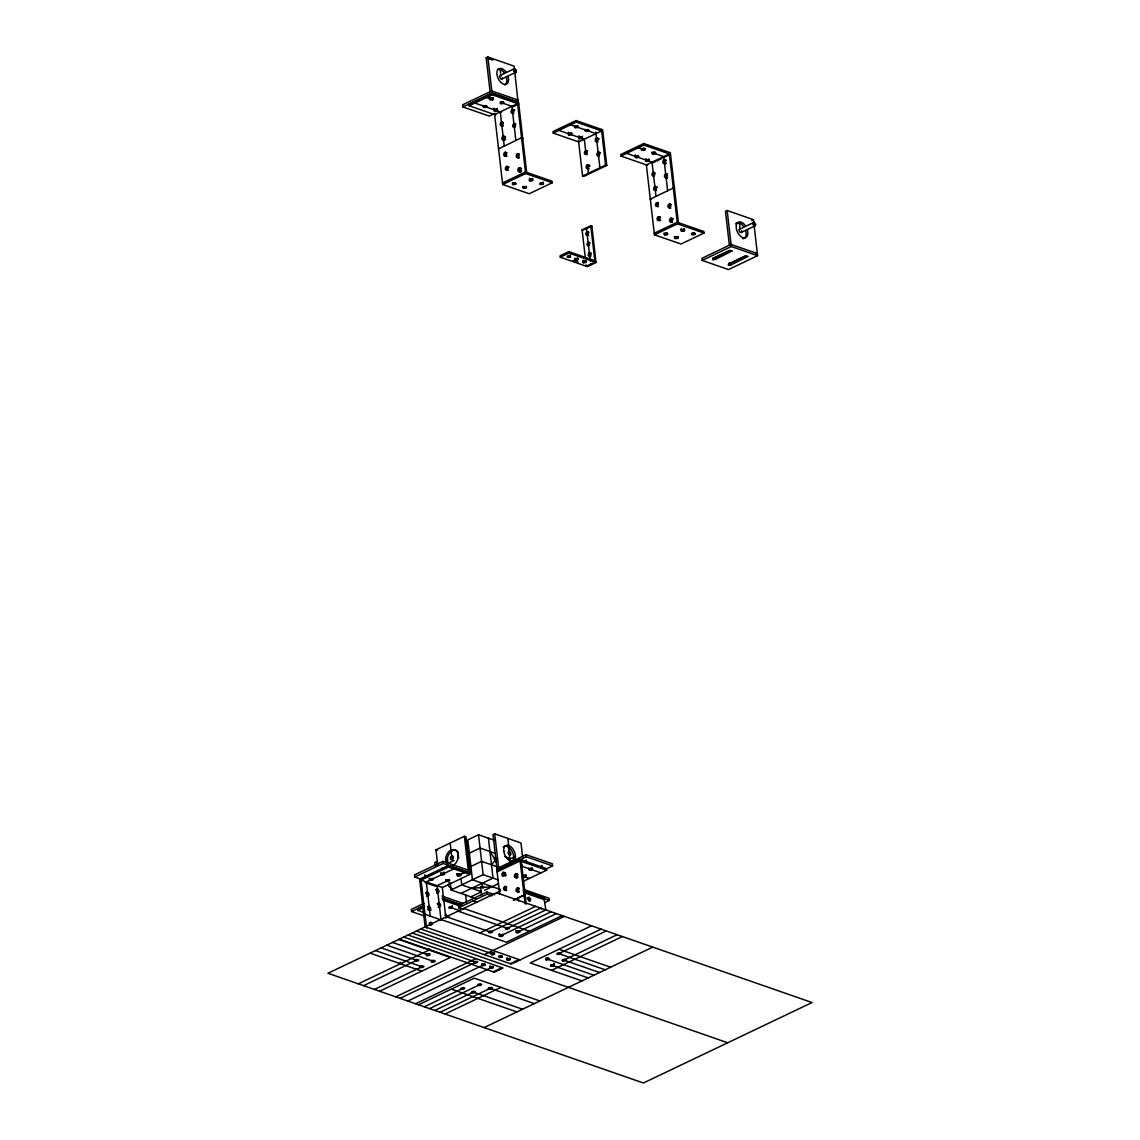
<?xml version="1.0" encoding="UTF-8"?>
<svg xmlns="http://www.w3.org/2000/svg" width="1140" height="1140" viewBox="0 0 1140 1140"><rect width="100%" height="100%" fill="white"/><g stroke="black" fill="none" stroke-linecap="round" stroke-linejoin="round"><path stroke-width="1.5" d="M482.334 883.215L481.935 887.49L492.238 886.664M493.078 97.513L491.768 98.411M467.87 856.154L469.352 853.176M526.096 875.035L525.412 875.634A1.952 0.798 -6.6 0 1 522.69 875.805M489.958 851.509L494.432 858.605A1.952 1.14 64.5 0 0 494.888 860.814A1.952 1.14 64.5 0 0 496.499 861.64M491.497 864.818L495.672 859.888M495.9 109.454L497.325 108.785L495.9 109.454A1.952 0.798 -6.6 0 1 493.534 108.884M460.403 873.895L457.055 873.995M589.993 165.984A1.952 1.354 -70.8 0 0 588.511 165.215L588.154 165.428A1.952 1.354 -70.8 0 0 588.782 168.805M642.034 149.041L641.692 149.226A1.952 0.798 -6.6 0 0 641.962 150.238A1.952 0.798 -6.6 0 0 644.513 150.024L644.855 149.839A1.952 0.798 -6.6 0 0 644.584 148.813A1.952 0.798 -6.6 0 0 642.034 149.041L638.286 147.787M644.684 148.286L644.342 148.471A1.952 0.798 -6.6 0 1 642.433 148.784M438.857 903.393L438.587 903.55A1.952 0.798 -6.6 0 0 439.499 904.661M522.761 876.404L523.103 876.218A1.952 0.798 -6.6 0 1 525.654 875.99A1.952 0.798 -6.6 0 1 525.925 877.002L525.583 877.187A1.952 0.798 -6.6 0 1 522.59 877.202M490.086 91.713L486.167 57.812L487.863 57L514.154 66.148L518.059 102.287M500.189 75.454L514.097 68.813M501.857 78.974L515.764 72.333A1.952 1.14 64.5 0 0 515.423 69.284A1.952 1.14 64.5 0 0 513.627 70.124A1.952 1.14 64.5 0 0 515.764 72.333M491.796 90.901L462.655 104.795L462.897 106.918L489.188 116.066L495.059 113.259M462.897 106.918L492.038 93.01L518.33 102.158M526.666 172.382L518.572 102.472L492.024 93.238L469.024 104.21L469.21 105.764L495.757 114.998M469.21 105.764L492.209 94.791L518.757 104.025M516.377 100.862L518.073 100.035L491.682 90.958M517.332 104.709L513.071 106.733L503.353 103.355L503.168 101.802M498.565 148.841L521.55 137.726L522.704 138.139M578.465 140.363L582.583 176.03L583.751 176.429L606.751 165.457L602.618 129.803L576.071 120.555L553.071 131.528L553.256 133.095L578.65 141.916L601.635 130.943L576.241 122.108L553.256 133.095M525.683 173.537L517.603 103.626L494.603 114.599L502.683 184.509L525.683 173.537L552.245 182.77L552.059 181.217L525.511 171.983L502.512 182.956L503.666 183.355M552.245 182.77L529.245 193.743L502.683 184.509M678.428 222.671L670.334 152.76L643.786 143.526L620.787 154.499L620.958 156.052L647.52 165.286M620.958 156.052L643.957 145.079L670.505 154.313L664.834 157.021M582.583 176.03L605.582 165.058L606.751 165.457M661.927 158.417L653.192 162.578L648.717 161.025L648.546 159.472M585.333 257.839L582.098 229.881L590.791 225.734L591.845 226.105L596.049 262.471L587.371 266.618L560.282 257.198L560.125 255.787L568.817 251.641L594.838 260.69M584.606 229.553L591.845 226.105M650.313 199.144L673.298 188.029L674.452 188.428M560.282 257.198L568.974 253.052L596.049 262.471M677.445 223.825L669.351 153.914L646.351 164.887L654.446 234.797L677.445 223.825L703.993 233.059L703.822 231.506L677.26 222.272L654.26 233.244L655.429 233.643M755.663 254.363L757.373 253.55L730.968 244.459L701.955 258.31L702.197 260.433L728.489 269.567L757.615 255.673L753.44 219.664L727.163 210.515L725.453 211.328L729.372 245.228M703.993 233.059L680.993 244.031L654.446 234.797M751.745 220.476L753.44 219.664M741.656 228.228L754.024 222.329L754.438 225.863M741.143 232.489L755.065 225.848A1.952 1.14 64.5 0 0 754.709 222.785A1.952 1.14 64.5 0 0 752.913 223.639A1.952 1.14 64.5 0 0 755.065 225.848M702.197 260.433L731.324 246.525L757.615 255.673M713.512 258.067L730.056 250.173M714.965 259.607L732.336 250.857L729.572 250.772L712.714 258.823C711.773 262.072 718.072 257.07 713.099 257.797M729.272 263.554L730.498 262.969C733.362 265.734 726.579 266.09 728.489 264.309L745.346 256.258L748.097 256.343L730.74 265.093M732.037 262.243L745.831 255.659M437.746 865.089L435.979 849.827L464.379 836.29L465.947 836.831L470.122 872.855L443.147 863.465L414.761 877.016L420.19 878.897M495.017 840.508L478.515 834.765L467.813 839.866L472.43 879.767L500.489 889.528M522.776 858.235L521.009 842.987L494.717 833.839L493.022 834.651L497.183 870.675L526.324 856.767L552.601 865.915L552.359 863.792L526.024 854.687L496.94 868.552M442.961 861.37L414.518 874.893L414.803 877.031M454.076 860.458L447.963 863.379L447.393 858.392M466.303 854.63L480.054 848.06L494.903 853.233M426.588 928.031L421.045 880.137L442.334 887.533L469.766 874.451L469.595 872.898L448.291 865.488L419.62 879.168L425.135 926.92L520.039 959.909M419.791 880.721L448.476 867.041L469.766 874.451M432.716 878.897L441.237 874.836L441.066 873.283M453.734 868.88L444.073 873.482L443.902 871.929M470.891 866.471L481.593 861.37L498.095 867.113M460.532 874.523L464.507 872.627M426.246 892.791L427.486 892.207L426.303 881.961L429.88 880.251L429.239 878.384L430.549 878.84A1.952 0.798 -6.6 0 0 432.758 878.285M426.645 896.325L427.899 895.727L429.125 906.328L427.87 906.913M436.606 893.019L437.86 892.421L439.085 903.008L437.831 903.607M508.796 859.546L515.109 856.539M450.272 883.329L451.041 889.969L483.132 874.665L497.981 879.838M423.895 903.407L411.312 909.406L411.554 911.53L424.693 916.104M499.676 894.088L496.94 870.361L519.94 859.389L546.488 868.623L546.659 870.176L523.659 881.149M411.554 911.53L423.824 905.673M423.809 905.901L417.682 908.822L417.853 910.376L424.208 912.584M497.111 871.915L520.111 860.942L546.659 870.176M417.853 910.376L423.539 907.668M460.945 893.418L493.022 878.114L488.419 838.214M428.284 910.447L429.538 909.848L430.25 916.076M438.245 907.141L439.499 906.542L441.023 919.823M423.738 914.836L424.992 914.237L441.394 920.08M423.767 914.978L425.006 914.38M483.36 886.806L480.624 887.034L481.622 895.684M470.849 896.866L481.536 891.765L461.743 884.868L460.973 878.227M484.6 890.297L498.351 883.742M494.732 894.8L486.851 892.05L458.451 905.602L458.707 907.725L463.439 909.364M526.01 875.207L522.619 875.648M458.707 907.725L487.094 894.173L491.825 895.826M429.737 923.015L430.991 922.431M544.934 869.578L552.601 865.915M500.603 890.839L327.95 973.261L643.402 1083L812.051 1002.53L496.598 892.791M513.328 900.173L524.058 895.057L525.212 895.456M514.026 899.987L524.072 895.185L525.226 895.598M527.806 898.021L529.06 897.422M358.316 983.834L429.139 950.048L428.953 948.494M543.98 898.548L545.903 910.062M363.575 985.658L416.784 960.279L381.159 947.881M479.812 932.99L535.615 906.371M544.678 902.695L549.409 900.429L549.11 898.292L523.759 889.485M540.616 908.11L490.414 932.05L446.41 916.745M374.419 989.435L421.957 966.748L375.488 950.589M545.875 909.934L507.386 928.302L458.123 911.159M379.62 991.244L450.428 957.457L398.758 939.474M501.001 935.683L551.119 911.758M517.902 931.95L556.377 913.596M562.163 915.605L506.359 942.224L440.795 919.424M395.765 996.859L475.922 958.612M484.272 954.636L564.428 916.389M400.026 998.341L475.836 962.174L403.76 937.094M407.807 1001.048L483.617 964.882M415.587 1003.756L491.397 967.589M418.537 1004.782L474.34 978.149L539.904 1000.963M493.264 971.807L501.942 967.675M510.293 963.685L518.985 959.538M591.503 925.808L511.347 964.055L416.456 931.038M424.308 1006.791L462.797 988.423M429.566 1008.615L479.698 984.703M601.079 929.143L530.271 962.93L581.942 980.899M434.825 1010.439L473.314 992.085L522.576 1009.228M606.28 930.952L558.743 953.624L605.212 969.798M440.083 1012.277L490.286 988.323L534.289 1003.627M445.084 1014.016L500.887 987.383M617.125 934.715L563.915 960.108L599.54 972.506M551.561 970.34L622.383 936.553M484.101 1027.582L652.75 947.112M513.898 71.065L515.978 70.096M543.267 182.201A1.952 0.798 -6.6 0 1 542.768 182.614L542.369 182.785A1.952 0.798 -6.6 0 1 540.446 182.97M542.953 184.167L542.555 184.338A1.952 0.798 -6.6 0 1 540.047 184.381A1.952 0.798 -6.6 0 1 540.175 183.326L540.574 183.155A1.952 0.798 -6.6 0 1 543.082 183.113A1.952 0.798 -6.6 0 1 542.953 184.167L542.697 182.642M694.702 234.455L694.303 234.626A1.952 0.798 -6.6 0 1 691.795 234.669A1.952 0.798 -6.6 0 1 691.937 233.614L692.336 233.444A1.952 0.798 -6.6 0 1 694.844 233.401A1.952 0.798 -6.6 0 1 694.702 234.455L694.445 232.931M730.498 262.969L728.873 263.283M524.058 861.256C526.666 859.56 527.492 864.035 526.067 859.931M539.833 866.742C542.441 865.046 543.267 869.535 541.842 865.417M471.632 888.317L479.997 887.647M430.549 878.84L429.709 878.698M444.6 867.654L442.249 867.839L442.163 868.823M427.571 875.777C425.006 874.508 424.137 879.068 424.878 874.822M486.167 57.812L492.736 60.092M570.57 124.83L575.201 126.44M585.718 130.088L577.823 127.352L577.638 125.799M595.964 133.665L588.34 131L588.154 129.447A1.952 0.798 -6.6 0 1 584.962 129.347M486.524 97.499L490.214 98.781L490.029 97.228M665.204 160.198L664.05 159.799L663.68 156.622L655.101 153.643L654.93 152.09M597.631 138.51L596.476 138.111L595.778 132.097M513.442 109.91L512.288 109.511L511.917 106.334M665.603 163.733L664.449 163.334L665.674 173.921L666.829 174.335M598.044 142.044L596.89 141.645L598.115 152.233L599.269 152.632M513.855 113.444L512.701 113.045L513.926 123.633L515.081 124.032M626.644 153.344L635.578 156.451L635.393 154.898M558.928 130.373L568.817 133.822L568.632 132.268M474.881 103.056L483.816 106.163M501.429 112.29L496.969 110.737L496.784 109.184M654.374 172.824L653.22 172.411L652.037 162.179M667.242 177.854L666.088 177.455L667.627 190.736M586.815 151.121L585.647 150.722L584.321 139.208L581.956 138.396L581.77 136.843M502.626 122.536L501.457 122.123L500.275 111.891M586.06 154.256L587.214 154.655M673.312 188.171L674.481 188.57M521.564 137.869L522.719 138.282M656.013 186.946L654.859 186.547L653.633 175.945A1.952 1.354 -70.8 0 1 654.745 172.71M587.285 164.858L588.44 165.257M504.251 136.657L503.096 136.244L501.871 125.657L503.025 126.055A1.952 1.354 -70.8 0 0 503.396 125.828M752.913 223.639L755.549 224.552M656.426 190.48L655.258 190.066L655.985 196.294M588.853 168.777L587.699 168.364A1.952 1.354 -70.8 0 1 587 165.029L587.356 164.816A1.952 1.354 -70.8 0 1 587.984 168.193L588.269 173.323M504.664 140.177L503.51 139.778L504.222 145.991M669.18 204.145L670.334 204.559M650.299 199.001L651.453 199.4M517.418 153.857L518.572 154.256M656.711 202.649L657.88 203.048M669.579 207.68L670.748 208.079M504.963 152.347L506.117 152.76M517.831 157.391L518.985 157.79M657.125 206.169L658.279 206.582A1.952 1.354 -70.8 0 1 656.64 205.257A1.952 1.354 -70.8 0 1 658.25 202.934M505.376 155.881L506.53 156.28M670.805 218.267L671.973 218.681M519.056 167.979L520.211 168.392M658.35 216.771L659.504 217.17M671.218 221.801L672.372 222.215M506.602 166.469L507.756 166.882M519.455 171.513L520.624 171.912M658.763 220.291L659.918 220.704A1.952 1.354 -70.8 0 0 660.601 220.12M507.001 170.002L508.155 170.416M582.098 229.881L583.153 230.252M587.969 232.275L586.929 231.905L586.445 227.815M589.18 242.72L588.126 242.35L587.299 235.154L588.354 235.524A1.796 1.254 -70.8 0 0 588.682 235.296M590.392 253.18L589.337 252.809L588.511 245.599M590.663 264.181L591.703 264.537M573.135 260.305L578.023 262.015M504.806 856.681L509.751 858.406M529.416 868.865L521.536 866.115A1.952 0.798 -6.6 0 0 521.635 864.989M540.987 872.884L532.052 869.777L531.867 868.224M529.345 878.441L525.654 877.159L525.483 875.606M515.622 873.895L516.776 874.294M503.168 872.385L504.322 872.784M516.021 877.415L517.19 877.828M435.979 849.827L437.56 850.383M503.039 873.967L506.203 875.078M469.88 870.732L442.904 861.356L443.147 863.465M517.247 888.017L518.415 888.416M523.246 890.867L544.549 898.277M524.315 891.708L549.409 900.429M523.431 892.421L544.721 899.831M504.792 886.507L505.946 886.906M517.66 891.551L518.814 891.95M505.205 890.041L506.359 890.44M451.041 889.969L475.793 898.591M425.049 882.56L435.836 886.307L446.339 881.291L446.153 879.738M472.901 900.942L476.848 902.324M442.078 896.083L463.439 903.507M442.334 898.206L460.403 904.49M442.306 898.42L461.828 905.203M442.448 899.959L458.309 905.473M463.795 908.452L529.359 931.252M460.574 910.946L451.996 907.967L451.825 906.414M558.942 949.25L610.613 967.219M427.999 909.221L430.977 910.261M445.612 915.349L448.932 916.503M547.457 959.068L593.855 975.213M552.558 965.523L588.183 977.921M420.788 928.972L492.879 954.038M514.639 961.619L515.693 961.975M412.281 933.033L727.719 1042.772M408.106 935.028L502.997 968.031L494.304 972.178L399.413 939.16M497.61 969.741L498.65 970.111M392.516 942.452L428.141 954.85M386.83 945.174L433.243 961.305M370.087 953.154L421.757 971.138M451.34 989.121L516.904 1011.935M513.869 68.999L516.007 72.148M739.418 222.956L740.116 228.969M727.163 210.515L731.324 246.525M683.943 229.283L684.114 230.836M681.307 228.37L681.492 229.924M677.559 236.664L677.73 238.217M667.043 233.002L667.228 234.555M645.91 158.56L646.095 160.113L638.215 157.363L638.029 155.81M643.786 143.526L643.957 145.079M644.399 148.428L644.584 149.981M643.174 147.944L643.345 149.497M601.464 129.39L605.582 165.058M598.514 155.767L599.911 167.765M590.791 225.734L594.995 262.1L586.316 266.247L586.145 264.836M579.149 135.916L579.334 137.47L571.439 134.734L571.268 133.18M576.071 120.555L576.241 122.108M590.577 254.79L590.762 256.415M589.722 256.058L590.292 261.089M585.504 261.031L585.661 262.442M583.082 260.191L583.238 261.602M577.724 258.324L577.88 259.735M569.943 255.617L570.1 257.027M568.817 251.641L568.974 253.052M532.18 178.994L532.366 180.548M529.558 178.082L529.73 179.636M525.982 187.929L525.797 186.376A1.952 0.798 -6.6 0 1 522.776 186.447M514.325 127.167L515.864 140.448M515.28 182.714L515.465 184.267M500.132 69.44L500.816 75.454M494.161 108.272L494.332 109.825L486.452 107.075L486.267 105.521A1.952 0.798 -6.6 0 1 483.075 105.422M487.863 57L492.038 93.01M492.651 98.14L492.822 99.693M492.024 93.238L492.209 94.791M491.411 97.655L491.597 99.209M553.798 963.3L553.969 964.853M550.948 964.654L551.133 966.207M546.032 959.752L545.846 958.184A1.952 0.798 -6.6 0 0 548.169 958.127M526.067 854.658L526.267 856.796M524.101 875.178L524.272 876.731M521.265 861.341L526.224 904.12M522.79 881.006L523.174 884.398M519.94 859.389L525.07 903.721M518.401 897.907L518.757 901.013M519.213 932.406L519.028 930.853A1.952 0.798 -6.6 0 1 515.836 930.753M507.87 838.413L509.58 853.247M508.411 846.764L508.982 851.751M509.366 855.071L510.136 861.726M509.48 958.469L509.651 959.88M494.717 833.839L498.65 867.74M507.058 957.614L507.229 959.039M502.127 934.586L502.312 936.14M499.505 933.674L499.691 935.227M501.7 955.762L501.871 957.173M486.851 892.05L487.094 894.173M493.919 953.054L494.076 954.465M478.515 834.765L483.132 874.665M491.497 952.214L491.668 953.624M492.452 966.592L492.608 968.002M490.029 965.751L490.186 967.162M491.34 987.254L491.525 988.808M484.828 965.295L484.671 963.884A1.796 0.727 -6.6 0 1 481.721 963.799M464.379 836.29L468.298 870.19M465.548 894.487L466.531 902.966M457.895 851.623L458.665 858.277M459.007 873.668L459.178 875.221M457.525 874.323L457.71 875.876M450.186 843.058L451.896 857.893M448.291 865.488L448.476 867.041M442.334 887.533L445.897 918.241M436.905 865.004L436.52 861.612L434.81 862.424L435.209 865.816M437.076 885.709L437.447 888.886L436.207 889.485A1.952 1.14 64.5 0 1 437.618 891.238A1.952 1.14 64.5 0 1 437.233 893.005M431.832 961.989L431.647 960.436A1.952 0.798 -6.6 0 0 433.499 960.493M426.545 953.981L426.731 955.534M400.282 962.174L400.453 963.727M532.808 178.382A1.952 0.798 -6.6 0 1 531.539 179.208A1.952 0.798 -6.6 0 1 529.445 179.208M520.239 172.026A1.952 1.354 -70.8 0 1 519.17 169.618A1.952 1.354 -70.8 0 1 521.536 168.677M521.564 170.915A1.952 1.354 -70.8 0 1 520.98 171.684M519.341 157.562A1.952 1.354 -70.8 0 1 518.615 157.904M518.244 157.89A1.952 1.354 -70.8 0 1 517.446 155.724A1.952 1.354 -70.8 0 1 519.313 154.157M506.887 156.052A1.952 1.354 -70.8 0 1 504.892 154.954A1.952 1.354 -70.8 0 1 506.858 152.646M507.101 170.373A1.952 1.354 -70.8 0 1 506.93 167.651A1.952 1.354 -70.8 0 1 509.081 167.167M514.397 182.998A1.952 0.798 -6.6 0 1 512.558 182.941M598.699 138.553A1.952 1.354 -70.8 0 1 599.155 139.166M596.975 142.001A1.952 1.354 -70.8 0 1 598.016 138.396M577.239 125.956A1.952 0.798 -6.6 0 1 574.916 126.013M571.796 132.782A1.952 0.798 -6.6 0 1 570.128 133.494A1.952 0.798 -6.6 0 1 568.233 133.252M582.398 136.216A1.952 0.798 -6.6 0 1 580.132 137.199A1.952 0.798 -6.6 0 1 578.607 136.315M585.889 154.356A1.952 1.354 -70.8 0 1 587.542 151.022M598.942 156.266A1.952 1.354 -70.8 0 1 598.229 153.857A1.952 1.354 -70.8 0 1 600.338 152.674M493.264 97.57A1.952 0.798 -6.6 0 1 492.922 97.983L491.668 98.439A1.952 0.798 -6.6 0 1 489.587 98.183M502.284 102.073A1.952 0.798 -6.6 0 1 500.432 102.016M504.293 140.305A1.952 1.354 -70.8 0 1 503.21 137.883A1.952 1.354 -70.8 0 1 505.59 136.942M505.604 139.194A1.952 1.354 -70.8 0 1 505.348 139.607M514.753 127.666A1.952 1.354 -70.8 0 1 513.955 125.5A1.952 1.354 -70.8 0 1 515.822 123.932M512.786 113.401A1.952 1.354 -70.8 0 1 512.63 110.694A1.952 1.354 -70.8 0 1 514.781 110.21M501.971 126.027A1.952 1.354 -70.8 0 1 503.353 122.422M508.084 76.337A8.564 5.03 64.5 0 1 503.125 83.961A8.564 5.03 64.5 0 1 497.111 71.293A8.564 5.03 64.5 0 1 506.189 72.333M497.353 69.483A8.564 5.03 64.5 0 1 504.478 73.145M506.374 77.15A8.564 5.03 64.5 0 1 504.692 84.944M502.341 78.118A1.952 1.14 64.5 0 1 500.774 78.717A1.952 1.14 64.5 0 1 499.748 76.052A1.952 1.14 64.5 0 1 501.5 75.91M667.598 177.626A1.952 1.354 -70.8 0 1 665.603 176.529A1.952 1.354 -70.8 0 1 667.57 174.221M656.042 190.594A1.952 1.354 -70.8 0 1 654.959 188.171A1.952 1.354 -70.8 0 1 657.338 187.245M694.132 233.073A1.952 0.798 -6.6 0 1 691.795 233.187M672.001 222.329A1.952 1.354 -70.8 0 1 670.918 219.906A1.952 1.354 -70.8 0 1 673.298 218.98M658.849 220.661A1.952 1.354 -70.8 0 1 658.564 218.167A1.952 1.354 -70.8 0 1 660.573 217.213M677.887 236.479A1.952 0.798 -6.6 0 1 675.92 237.02A1.952 0.798 -6.6 0 1 674.353 236.564M684.556 228.67A1.952 0.798 -6.6 0 1 683.302 229.511A1.952 0.798 -6.6 0 1 681.207 229.496M669.679 208.05A1.952 1.354 -70.8 0 1 671.075 204.445M654.517 152.247A1.952 0.798 -6.6 0 1 651.895 152.162M638.357 155.624A1.952 0.798 -6.6 0 1 636.149 156.166A1.952 0.798 -6.6 0 1 634.78 155.51M649.073 159.073A1.952 0.798 -6.6 0 1 645.81 159.686M666.287 163.162A1.952 1.354 -70.8 0 1 665.974 163.505M664.549 163.69A1.952 1.354 -70.8 0 1 664.264 161.196A1.952 1.354 -70.8 0 1 666.259 160.241M666.629 233.173A1.952 0.798 -6.6 0 1 664.022 233.087M747.37 229.853A8.564 5.03 64.5 0 1 742.411 237.476A8.564 5.03 64.5 0 1 736.397 224.808A8.564 5.03 64.5 0 1 745.475 225.848M745.674 230.665A8.564 5.03 64.5 0 1 742.681 238.759M735.585 223.811A8.564 5.03 64.5 0 1 743.765 226.661M741.527 230.708A1.952 1.14 64.5 0 1 740.63 232.532A1.952 1.14 64.5 0 1 738.991 230.123A1.952 1.14 64.5 0 1 740.459 229.14M447.678 863.322A8.564 5.985 -70.8 0 1 449.573 853.205A8.564 5.985 -70.8 0 1 457.254 850.839M446.096 862.781A8.564 5.985 -70.8 0 1 449.93 850.754A8.564 5.985 -70.8 0 1 458.038 854.245A8.564 5.985 -70.8 0 1 452.794 865.659M437.204 903.621A1.952 1.14 64.5 0 1 438.957 904.661A1.952 1.14 64.5 0 1 439.114 906.941M425.904 892.734A1.952 1.14 64.5 0 1 427.657 894.544A1.952 1.14 64.5 0 1 426.987 896.382M444.329 872.656A1.952 0.798 -6.6 0 1 442.405 873.411A1.952 0.798 -6.6 0 1 440.596 872.955M460.745 873.739A1.952 0.798 -6.6 0 1 457.824 874.394L457.026 873.967A1.952 0.798 -6.6 0 1 457.012 873.753M448.889 879.524A1.952 0.798 -6.6 0 1 445.868 879.596M428.227 907.098A1.952 1.14 64.5 0 1 429.153 910.261M452.438 905.801A1.952 0.798 -6.6 0 1 449.93 906.77M480.524 888.16A1.952 0.798 -6.6 0 1 480.752 886.977A1.952 0.798 -6.6 0 1 483.559 886.906A1.952 0.798 -6.6 0 1 482.833 888.103M494.603 858.306A1.952 1.14 64.5 0 1 496.456 858.962M554.311 963.813A1.952 0.798 -6.6 0 1 551.347 964.739M430.407 925.11A1.952 1.14 64.5 0 1 430.35 922.431A1.952 1.14 64.5 0 1 432.402 924.169M429.11 923.03A1.952 1.14 64.5 0 1 431.262 925.238M429.609 953.567A1.952 0.798 -6.6 0 1 427.643 954.109A1.952 0.798 -6.6 0 1 426.075 953.653M516.805 877.943A1.952 1.354 -70.8 0 1 515.736 875.52A1.952 1.354 -70.8 0 1 518.101 874.594M518.13 876.831A1.952 1.354 -70.8 0 1 517.874 877.244M503.396 876.019A1.952 1.354 -70.8 0 1 503.638 873.354A1.952 1.354 -70.8 0 1 505.647 873.083M505.676 875.321A1.952 1.354 -70.8 0 1 505.091 876.076M532.195 868.039A1.952 0.798 -6.6 0 1 530.228 868.58A1.952 0.798 -6.6 0 1 528.661 868.124M506.716 890.198A1.952 1.354 -70.8 0 1 504.721 889.115A1.952 1.354 -70.8 0 1 506.687 886.806M519.184 891.708A1.952 1.354 -70.8 0 1 518.443 892.064M518.087 892.05A1.952 1.354 -70.8 0 1 517.289 889.884A1.952 1.354 -70.8 0 1 519.142 888.317M445.327 914.123A1.952 0.798 -6.6 0 1 445.199 915.506M502.669 934.187A1.952 0.798 -6.6 0 1 500.489 934.943A1.952 0.798 -6.6 0 1 498.878 934.287M452.281 888.787A8.564 5.03 64.5 0 1 447.92 885.082M450.913 883.115A1.952 1.14 64.5 0 1 448.889 882.759M527.179 898.035A1.952 1.14 64.5 0 1 528.789 898.861A1.952 1.14 64.5 0 1 529.245 901.07M539.776 908.438A1.952 1.14 64.5 0 1 541.643 909.079M503.153 847.148A8.564 5.03 64.5 0 1 511.333 849.984A8.564 5.03 64.5 0 1 512.601 860.971M586.074 260.462A1.796 0.727 -6.6 0 1 584.905 261.231A1.796 0.727 -6.6 0 1 582.982 261.231M587.371 235.481A1.796 1.254 -70.8 0 1 587.1 233.187A1.796 1.254 -70.8 0 1 588.952 232.304M590.093 256.514A1.796 1.254 -70.8 0 1 589.351 254.519A1.796 1.254 -70.8 0 1 591.076 253.08M588.34 245.698A1.796 1.254 -70.8 0 1 589.865 242.62M578.009 258.139A1.796 0.727 -6.6 0 1 576.213 258.652A1.796 0.727 -6.6 0 1 574.774 258.224M570.456 254.861A1.796 0.727 -6.6 0 1 568.205 255.944M509.979 958.099A1.796 0.727 -6.6 0 1 508.44 958.754A1.796 0.727 -6.6 0 1 506.702 958.54M501.315 955.904A1.796 0.727 -6.6 0 1 498.921 955.833M494.489 952.484A1.796 0.727 -6.6 0 1 492.181 953.382A1.796 0.727 -6.6 0 1 491.197 952.385M492.936 966.221A1.796 0.727 -6.6 0 1 491.397 966.877A1.796 0.727 -6.6 0 1 489.659 966.663M490.286 98.738L489.944 98.938A1.952 0.798 -6.6 0 0 490.214 99.95A1.952 0.798 -6.6 0 0 492.765 99.722L493.107 99.536A1.952 0.798 -6.6 0 0 492.836 98.525A1.952 0.798 -6.6 0 0 490.286 98.738M489.502 931.437L489.103 931.594A1.952 0.798 -6.6 0 0 488.96 932.663A1.952 0.798 -6.6 0 0 491.468 932.606L491.867 932.449A1.952 0.798 -6.6 0 0 492.152 931.451L491.839 931.323A1.952 0.798 -6.6 0 0 489.502 931.437M420.902 966.136L420.503 966.307A1.952 0.798 -6.6 0 0 420.218 967.304L420.532 967.433A1.952 0.798 -6.6 0 0 423.082 967.247A1.952 0.798 -6.6 0 0 423.553 966.164L423.239 966.036A1.952 0.798 -6.6 0 0 420.902 966.136M560.196 954.066L559.797 954.237A1.952 0.798 -6.6 0 1 557.46 954.351L557.147 954.209A1.952 0.798 -6.6 0 1 557.617 953.14A1.952 0.798 -6.6 0 1 560.168 952.955L560.467 953.083A1.952 0.798 -6.6 0 1 560.196 954.066M489.231 987.767L488.832 987.938A1.952 0.798 -6.6 0 0 488.547 988.922L488.861 989.064A1.952 0.798 -6.6 0 0 491.197 988.95L491.597 988.779A1.952 0.798 -6.6 0 0 491.739 987.725A1.952 0.798 -6.6 0 0 489.231 987.767M460.603 874.537L460.232 874.437A1.952 0.798 -6.6 0 0 457.696 874.793A1.952 0.798 -6.6 0 0 457.625 875.848L458.009 875.962A1.952 0.798 -6.6 0 0 460.546 875.606A1.952 0.798 -6.6 0 0 460.603 874.537M530.014 180.861A1.952 0.798 -6.6 0 0 532.978 179.935A1.952 0.798 -6.6 0 0 530.143 179.465A1.952 0.798 -6.6 0 0 530.014 180.861M523.63 188.243A1.952 0.798 -6.6 0 0 526.595 187.316A1.952 0.798 -6.6 0 0 523.759 186.846A1.952 0.798 -6.6 0 0 523.63 188.243M513.114 184.58A1.952 0.798 -6.6 0 0 516.078 183.654A1.952 0.798 -6.6 0 0 513.242 183.198A1.952 0.798 -6.6 0 0 513.114 184.58M505.732 155.653A1.952 1.354 -70.8 0 0 506.018 152.389A1.952 1.354 -70.8 0 0 503.738 154.313A1.952 1.354 -70.8 0 0 505.732 155.653M518.187 157.149A1.952 1.354 -70.8 0 0 518.486 153.9A1.952 1.354 -70.8 0 0 516.206 155.824A1.952 1.354 -70.8 0 0 518.187 157.149M507.357 169.775A1.952 1.354 -70.8 0 0 507.656 166.511A1.952 1.354 -70.8 0 0 505.376 168.435A1.952 1.354 -70.8 0 0 507.357 169.775M519.826 171.285A1.952 1.354 -70.8 0 0 520.111 168.022A1.952 1.354 -70.8 0 0 517.831 169.946A1.952 1.354 -70.8 0 0 519.826 171.285M579.605 138.71A1.952 0.798 -6.6 0 0 582.568 137.783A1.952 0.798 -6.6 0 0 579.733 137.313A1.952 0.798 -6.6 0 0 579.605 138.71M586.416 154.014A1.952 1.354 -70.8 0 0 586.715 150.765A1.952 1.354 -70.8 0 0 584.435 152.689A1.952 1.354 -70.8 0 0 586.416 154.014M585.989 131.328A1.952 0.798 -6.6 0 0 588.952 130.388A1.952 0.798 -6.6 0 0 586.117 129.931A1.952 0.798 -6.6 0 0 585.989 131.328M597.246 141.403A1.952 1.354 -70.8 0 0 597.545 138.139A1.952 1.354 -70.8 0 0 595.251 140.063A1.952 1.354 -70.8 0 0 597.246 141.403M575.486 127.666A1.952 0.798 -6.6 0 0 578.45 126.74A1.952 0.798 -6.6 0 0 575.615 126.269A1.952 0.798 -6.6 0 0 575.486 127.666M569.102 135.047A1.952 0.798 -6.6 0 0 572.066 134.121A1.952 0.798 -6.6 0 0 569.231 133.651A1.952 0.798 -6.6 0 0 569.102 135.047M598.885 155.525A1.952 1.354 -70.8 0 0 599.17 152.275A1.952 1.354 -70.8 0 0 596.89 154.199A1.952 1.354 -70.8 0 0 598.885 155.525M484.101 107.388A1.952 0.798 -6.6 0 0 487.065 106.462A1.952 0.798 -6.6 0 0 484.229 106.006A1.952 0.798 -6.6 0 0 484.101 107.388M503.866 139.55A1.952 1.354 -70.8 0 0 504.165 136.287A1.952 1.354 -70.8 0 0 501.885 138.211A1.952 1.354 -70.8 0 0 503.866 139.55M514.696 126.925A1.952 1.354 -70.8 0 0 514.981 123.676A1.952 1.354 -70.8 0 0 512.701 125.6A1.952 1.354 -70.8 0 0 514.696 126.925M513.057 112.803A1.952 1.354 -70.8 0 0 513.356 109.554A1.952 1.354 -70.8 0 0 511.062 111.478A1.952 1.354 -70.8 0 0 513.057 112.803M494.618 111.05A1.952 0.798 -6.6 0 0 497.582 110.124A1.952 0.798 -6.6 0 0 494.746 109.654A1.952 0.798 -6.6 0 0 494.618 111.05M502.227 125.428A1.952 1.354 -70.8 0 0 502.526 122.165A1.952 1.354 -70.8 0 0 500.246 124.089A1.952 1.354 -70.8 0 0 502.227 125.428M501.001 103.669A1.952 0.798 -6.6 0 0 503.966 102.742A1.952 0.798 -6.6 0 0 501.13 102.272A1.952 0.798 -6.6 0 0 501.001 103.669M666.444 177.227A1.952 1.354 -70.8 0 0 666.743 173.964A1.952 1.354 -70.8 0 0 664.463 175.888A1.952 1.354 -70.8 0 0 666.444 177.227M655.628 189.839A1.952 1.354 -70.8 0 0 655.913 186.575A1.952 1.354 -70.8 0 0 653.633 188.499A1.952 1.354 -70.8 0 0 655.628 189.839M657.481 205.941A1.952 1.354 -70.8 0 0 657.78 202.678A1.952 1.354 -70.8 0 0 655.5 204.602A1.952 1.354 -70.8 0 0 657.481 205.941M671.574 221.573A1.952 1.354 -70.8 0 0 671.873 218.31A1.952 1.354 -70.8 0 0 669.593 220.234A1.952 1.354 -70.8 0 0 671.574 221.573M675.393 238.531A1.952 0.798 -6.6 0 0 678.357 237.605A1.952 0.798 -6.6 0 0 675.521 237.148A1.952 0.798 -6.6 0 0 675.393 238.531M681.777 231.149A1.952 0.798 -6.6 0 0 684.741 230.223A1.952 0.798 -6.6 0 0 681.905 229.767A1.952 0.798 -6.6 0 0 681.777 231.149M664.876 234.869A1.952 0.798 -6.6 0 0 667.841 233.942A1.952 0.798 -6.6 0 0 665.005 233.486A1.952 0.798 -6.6 0 0 664.876 234.869M669.95 207.452A1.952 1.354 -70.8 0 0 670.235 204.188A1.952 1.354 -70.8 0 0 667.955 206.112A1.952 1.354 -70.8 0 0 669.95 207.452M653.99 175.717A1.952 1.354 -70.8 0 0 654.289 172.453A1.952 1.354 -70.8 0 0 651.995 174.377A1.952 1.354 -70.8 0 0 653.99 175.717M635.864 157.676A1.952 0.798 -6.6 0 0 638.827 156.75A1.952 0.798 -6.6 0 0 635.992 156.294A1.952 0.798 -6.6 0 0 635.864 157.676M664.82 163.091A1.952 1.354 -70.8 0 0 665.105 159.842A1.952 1.354 -70.8 0 0 662.825 161.766A1.952 1.354 -70.8 0 0 664.82 163.091M646.38 161.339A1.952 0.798 -6.6 0 0 649.344 160.412A1.952 0.798 -6.6 0 0 646.508 159.956A1.952 0.798 -6.6 0 0 646.38 161.339M659.12 220.063A1.952 1.354 -70.8 0 0 659.419 216.799A1.952 1.354 -70.8 0 0 657.125 218.723A1.952 1.354 -70.8 0 0 659.12 220.063M652.764 153.957A1.952 0.798 -6.6 0 0 655.728 153.031A1.952 0.798 -6.6 0 0 652.892 152.575A1.952 0.798 -6.6 0 0 652.764 153.957M452.466 859.418A1.952 1.354 -70.8 0 0 452.751 856.169A1.952 1.354 -70.8 0 0 450.471 858.092A1.952 1.354 -70.8 0 0 452.466 859.418M437.974 904.319A1.952 1.14 64.5 0 0 440.126 906.528A1.952 1.14 64.5 0 0 439.769 903.479A1.952 1.14 64.5 0 0 437.974 904.319M426.374 893.504A1.952 1.14 64.5 0 0 428.526 895.727A1.952 1.14 64.5 0 0 428.17 892.663A1.952 1.14 64.5 0 0 426.374 893.504M428.013 907.625A1.952 1.14 64.5 0 0 430.165 909.848A1.952 1.14 64.5 0 0 429.809 906.785A1.952 1.14 64.5 0 0 428.013 907.625M446.723 881.391A1.952 0.798 -6.6 0 0 449.687 880.465A1.952 0.798 -6.6 0 0 446.851 879.995A1.952 0.798 -6.6 0 0 446.723 881.391M436.335 890.198A1.952 1.14 64.5 0 0 438.487 892.406A1.952 1.14 64.5 0 0 438.13 889.357A1.952 1.14 64.5 0 0 436.335 890.198M430.264 880.351A1.952 0.798 -6.6 0 0 433.228 879.424A1.952 0.798 -6.6 0 0 430.393 878.954A1.952 0.798 -6.6 0 0 430.264 880.351M441.622 874.936A1.952 0.798 -6.6 0 0 444.586 873.995A1.952 0.798 -6.6 0 0 441.75 873.539A1.952 0.798 -6.6 0 0 441.622 874.936M472.288 992.855A1.952 0.798 -6.6 0 0 475.252 991.928A1.952 0.798 -6.6 0 0 472.416 991.472A1.952 0.798 -6.6 0 0 472.288 992.855M415.758 961.048A1.952 0.798 -6.6 0 0 418.722 960.122A1.952 0.798 -6.6 0 0 415.886 959.652A1.952 0.798 -6.6 0 0 415.758 961.048M432.217 962.089A1.952 0.798 -6.6 0 0 435.181 961.163A1.952 0.798 -6.6 0 0 432.345 960.692A1.952 0.798 -6.6 0 0 432.217 962.089M427.115 955.619A1.952 0.798 -6.6 0 0 430.079 954.693A1.952 0.798 -6.6 0 0 427.243 954.237A1.952 0.798 -6.6 0 0 427.115 955.619M449.659 908.281A1.952 0.798 -6.6 0 0 452.623 907.355A1.952 0.798 -6.6 0 0 449.787 906.899A1.952 0.798 -6.6 0 0 449.659 908.281M506.345 929.072A1.952 0.798 -6.6 0 0 509.309 928.145A1.952 0.798 -6.6 0 0 506.474 927.675A1.952 0.798 -6.6 0 0 506.345 929.072M516.862 932.719A1.952 0.798 -6.6 0 0 519.826 931.793A1.952 0.798 -6.6 0 0 516.99 931.337A1.952 0.798 -6.6 0 0 516.862 932.719M551.518 966.293A1.952 0.798 -6.6 0 0 554.482 965.366A1.952 0.798 -6.6 0 0 551.646 964.91A1.952 0.798 -6.6 0 0 551.518 966.293M562.875 960.877A1.952 0.798 -6.6 0 0 565.839 959.951A1.952 0.798 -6.6 0 0 563.003 959.495A1.952 0.798 -6.6 0 0 562.875 960.877M461.771 989.192A1.952 0.798 -6.6 0 0 464.735 988.266A1.952 0.798 -6.6 0 0 461.899 987.81A1.952 0.798 -6.6 0 0 461.771 989.192M516.392 877.187A1.952 1.354 -70.8 0 0 516.677 873.924A1.952 1.354 -70.8 0 0 514.397 875.848A1.952 1.354 -70.8 0 0 516.392 877.187M529.701 870.091A1.952 0.798 -6.6 0 0 532.665 869.165A1.952 0.798 -6.6 0 0 529.829 868.709A1.952 0.798 -6.6 0 0 529.701 870.091M503.923 875.677A1.952 1.354 -70.8 0 0 504.222 872.414A1.952 1.354 -70.8 0 0 501.942 874.352A1.952 1.354 -70.8 0 0 503.923 875.677M499.961 936.453A1.952 0.798 -6.6 0 0 502.925 935.527A1.952 0.798 -6.6 0 0 500.089 935.056A1.952 0.798 -6.6 0 0 499.961 936.453M505.561 889.798A1.952 1.354 -70.8 0 0 505.861 886.549A1.952 1.354 -70.8 0 0 503.581 888.473A1.952 1.354 -70.8 0 0 505.561 889.798M518.016 891.309A1.952 1.354 -70.8 0 0 518.315 888.046A1.952 1.354 -70.8 0 0 516.035 889.969A1.952 1.354 -70.8 0 0 518.016 891.309M478.672 985.473A1.952 0.798 -6.6 0 0 481.636 984.547A1.952 0.798 -6.6 0 0 478.8 984.077A1.952 0.798 -6.6 0 0 478.672 985.473M527.948 898.733A1.952 1.14 64.5 0 0 530.1 900.956A1.952 1.14 64.5 0 0 529.744 897.893A1.952 1.14 64.5 0 0 527.948 898.733M546.416 959.837A1.952 0.798 -6.6 0 0 549.38 958.911A1.952 0.798 -6.6 0 0 546.545 958.455A1.952 0.798 -6.6 0 0 546.416 959.837M503.795 851.238A8.564 5.03 64.5 0 0 513.257 860.985A8.564 5.03 64.5 0 0 511.703 847.519A8.564 5.03 64.5 0 0 503.795 851.238M508.269 852.791A1.952 1.14 64.5 0 0 510.421 855A1.952 1.14 64.5 0 0 510.065 851.951A1.952 1.14 64.5 0 0 508.269 852.791M583.509 262.727A1.796 0.727 -6.6 0 0 586.231 261.872A1.796 0.727 -6.6 0 0 583.623 261.445A1.796 0.727 -6.6 0 0 583.509 262.727M590.05 255.845A1.796 1.254 -70.8 0 0 590.321 252.838A1.796 1.254 -70.8 0 0 588.212 254.619A1.796 1.254 -70.8 0 0 590.05 255.845M575.728 260.02A1.796 0.727 -6.6 0 0 578.45 259.165A1.796 0.727 -6.6 0 0 575.843 258.737A1.796 0.727 -6.6 0 0 575.728 260.02M588.839 245.385A1.796 1.254 -70.8 0 0 589.109 242.393A1.796 1.254 -70.8 0 0 587.014 244.16A1.796 1.254 -70.8 0 0 588.839 245.385M587.627 234.94A1.796 1.254 -70.8 0 0 587.898 231.933A1.796 1.254 -70.8 0 0 585.803 233.714A1.796 1.254 -70.8 0 0 587.627 234.94M567.948 257.312A1.796 0.727 -6.6 0 0 570.67 256.457A1.796 0.727 -6.6 0 0 568.062 256.044A1.796 0.727 -6.6 0 0 567.948 257.312M491.924 954.75A1.796 0.727 -6.6 0 0 494.646 953.895A1.796 0.727 -6.6 0 0 492.038 953.468A1.796 0.727 -6.6 0 0 491.924 954.75M499.705 957.457A1.796 0.727 -6.6 0 0 502.426 956.602A1.796 0.727 -6.6 0 0 499.819 956.175A1.796 0.727 -6.6 0 0 499.705 957.457M507.485 960.165A1.796 0.727 -6.6 0 0 510.221 959.31A1.796 0.727 -6.6 0 0 507.599 958.883A1.796 0.727 -6.6 0 0 507.485 960.165M482.676 965.58A1.796 0.727 -6.6 0 0 485.398 964.739A1.796 0.727 -6.6 0 0 482.79 964.312A1.796 0.727 -6.6 0 0 482.676 965.58M490.457 968.288A1.796 0.727 -6.6 0 0 493.178 967.433A1.796 0.727 -6.6 0 0 490.57 967.019A1.796 0.727 -6.6 0 0 490.457 968.288M474.896 962.873A1.796 0.727 -6.6 0 0 477.617 962.032A1.796 0.727 -6.6 0 0 475.01 961.604A1.796 0.727 -6.6 0 0 474.896 962.873"/></g></svg>
